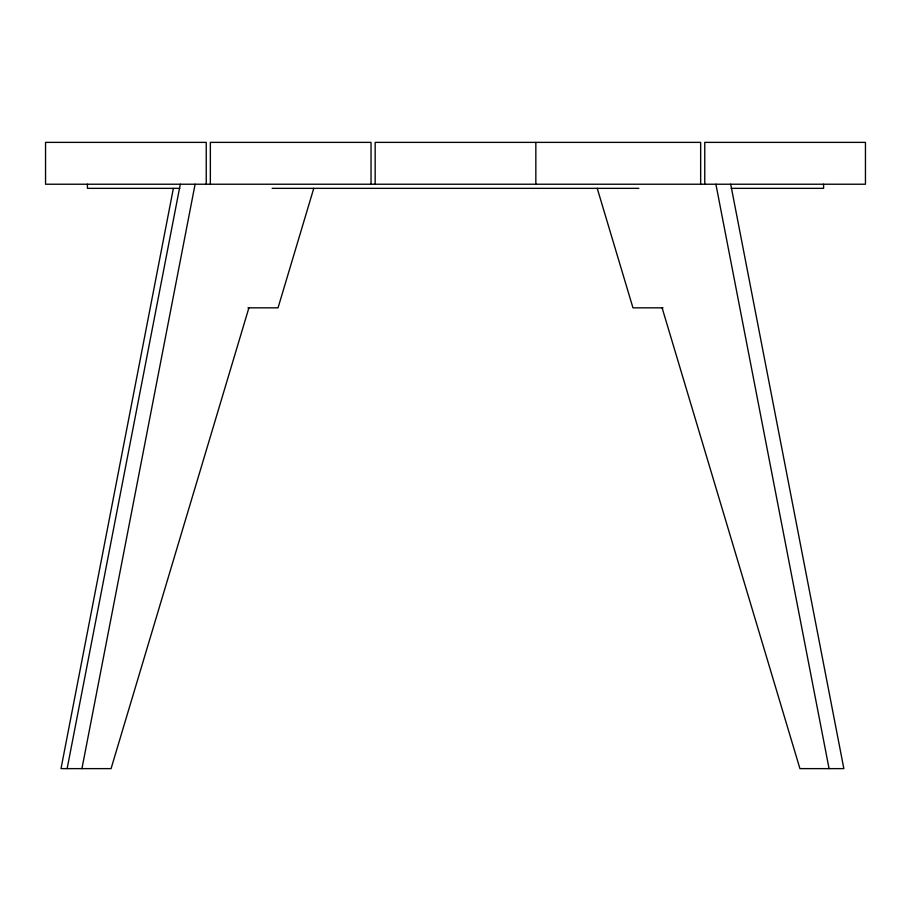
<?xml version="1.0" encoding="UTF-8"?>
<svg xmlns="http://www.w3.org/2000/svg" width="911" height="911" viewBox="0 0 911 911"><rect width="100%" height="100%" fill="white"/><g stroke="black" fill="none" stroke-linecap="round" stroke-linejoin="round"><path stroke-width="1.37" d="M173.363 188.418L61.003 768.622L111.074 768.622L248.897 307.838M67.141 768.622L180.298 184.227M81.933 768.622L195.102 184.227M313.783 188.304L278.037 307.838L247.974 307.838M179.786 188.349L87.41 188.349L87.41 184.227M272.161 188.349L638.839 188.349M731.214 188.349L823.59 188.349L823.59 184.227M663.026 307.838L632.963 307.838L597.217 188.304M662.103 307.838L799.926 768.622L843.859 768.622L730.702 184.227M715.898 184.227L829.067 768.622M704.761 184.227L704.761 142.378L865.45 142.378L865.45 184.227L45.55 184.227L45.55 142.378L206.239 142.378L206.239 184.227M700.65 184.227L700.65 142.378L375.161 142.378L375.161 184.227M535.839 142.378L535.839 184.227M371.039 184.227L371.039 142.378L210.35 142.378L210.35 184.227"/></g></svg>
